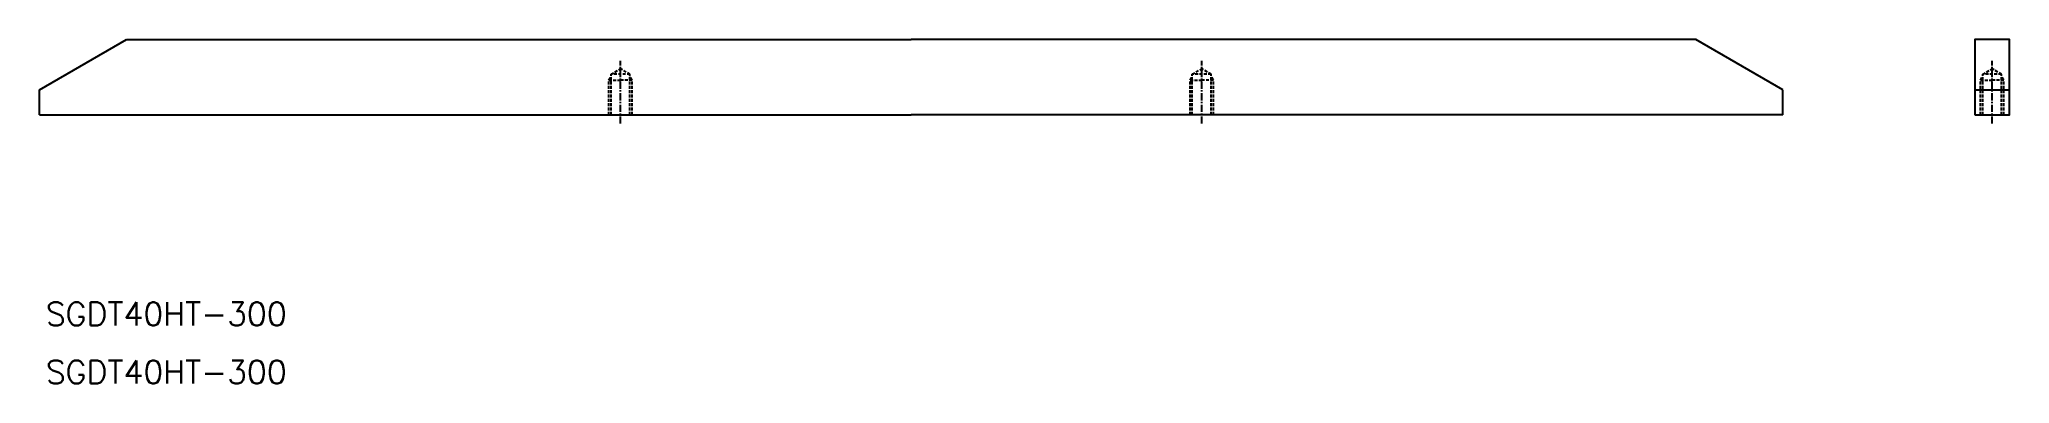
# Model space of a CAD drawing. Extents: x 0 to 339, y 0 to 59.
import ezdxf

# ---------------------------------------------------------------- set-up
doc = ezdxf.new("R2010")
doc.units = 0
doc.linetypes.add('CENTER', pattern=[2, 1.25, -0.25, 0.25, -0.25])
doc.linetypes.add('DASHED', pattern=[0.75, 0.5, -0.25])
doc.layers.get('0').update_dxf_attribs({"linetype": 'CONTINUOUS'})
doc.layers.add('CENTER', color=1, linetype='CENTER')
doc.styles.get("Standard").update_dxf_attribs({"font": 'txt', "bigfont": 'BIGFONT'})

msp = doc.modelspace()

# ---------------------------------------------------------------- linework, layer by layer
at = {"color": 7, "linetype": 'CONTINUOUS'}
for p, q in [((0, 50.62), (15, 59.28)), ((15, 59.28), (150, 59.28)), ((285, 59.28), (150, 59.28)), ((300, 50.62), (285, 59.28)), ((0, 46.28), (0, 50.62)), ((300, 46.28), (300, 50.62)), ((333.01, 50.62), (339.01, 50.62)), ((0, 46.28), (150, 46.28)), ((300, 46.28), (150, 46.28))]:
    msp.add_line(p, q, dxfattribs=at)
at = {"color": 3, "linetype": 'DASHED'}
for p, q in [((98, 52.28), (98.38, 52.94)), ((98, 52.28), (100, 52.28)), ((98, 46.28), (98, 52.28)), ((98.38, 53.28), (100, 54.22)), ((101.62, 53.28), (98.38, 53.28)), ((98.38, 46.28), (98.38, 53.28)), ((101.62, 53.28), (100, 54.22)), ((102, 52.28), (100, 52.28)), ((101.62, 46.28), (101.62, 53.28)), ((102, 52.28), (101.62, 52.94)), ((102, 46.28), (102, 52.28)), ((198, 52.28), (198.38, 52.94)), ((198, 52.28), (200, 52.28)), ((198, 46.28), (198, 52.28)), ((198.38, 53.28), (200, 54.22)), ((201.62, 53.28), (198.38, 53.28)), ((198.38, 46.28), (198.38, 53.28)), ((201.62, 53.28), (200, 54.22)), ((202, 52.28), (200, 52.28)), ((201.62, 46.28), (201.62, 53.28)), ((202, 52.28), (201.62, 52.94)), ((202, 46.28), (202, 52.28)), ((334.01, 52.28), (334.39, 52.94)), ((334.01, 52.28), (336.01, 52.28)), ((334.01, 46.28), (334.01, 52.28)), ((334.39, 53.28), (336.01, 54.22)), ((337.63, 53.28), (334.39, 53.28)), ((334.39, 46.28), (334.39, 53.28)), ((337.63, 53.28), (336.01, 54.22)), ((338.01, 52.28), (336.01, 52.28)), ((337.63, 46.28), (337.63, 53.28)), ((338.01, 52.28), (337.63, 52.94)), ((338.01, 46.28), (338.01, 52.28))]:
    msp.add_line(p, q, dxfattribs=at)
at = {"color": 7, "linetype": 'CONTINUOUS'}
msp.add_lwpolyline([(333.01, 46.28), (339.01, 46.28), (339.01, 59.28), (333.01, 59.28)], close=True, dxfattribs=at)
at = {"layer": 'CENTER', "color": 1, "linetype": 'CENTER'}
for p, q in [((100, 44.78), (100, 55.58)), ((200, 44.78), (200, 55.58)), ((336.01, 44.78), (336.01, 55.58))]:
    msp.add_line(p, q, dxfattribs=at)

# ---------------------------------------------------------------- texts
at = {"color": 7, "linetype": 'CONTINUOUS'}
for p in [(1.09, 10), (1.09, 0)]:
    msp.add_text('SGDT40HT-300', height=4, dxfattribs=at).set_placement(p)

doc.saveas('drawing.dxf')
